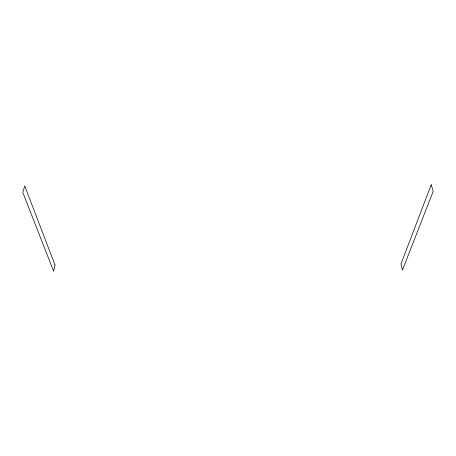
<?xml version="1.0" encoding="UTF-8"?>
<svg xmlns="http://www.w3.org/2000/svg" width="456" height="456" viewBox="0 0 456 456"><rect width="100%" height="100%" fill="white"/><g stroke="black" fill="none" stroke-linecap="round" stroke-linejoin="round"><path stroke-width="0.68" d="M55.005 264.993L53.614 271.206L22.8 192.489L24.727 185.94L55.005 264.993M431.211 184.794L400.995 263.893L402.443 270.089L433.2 191.32L431.211 184.794"/></g></svg>
